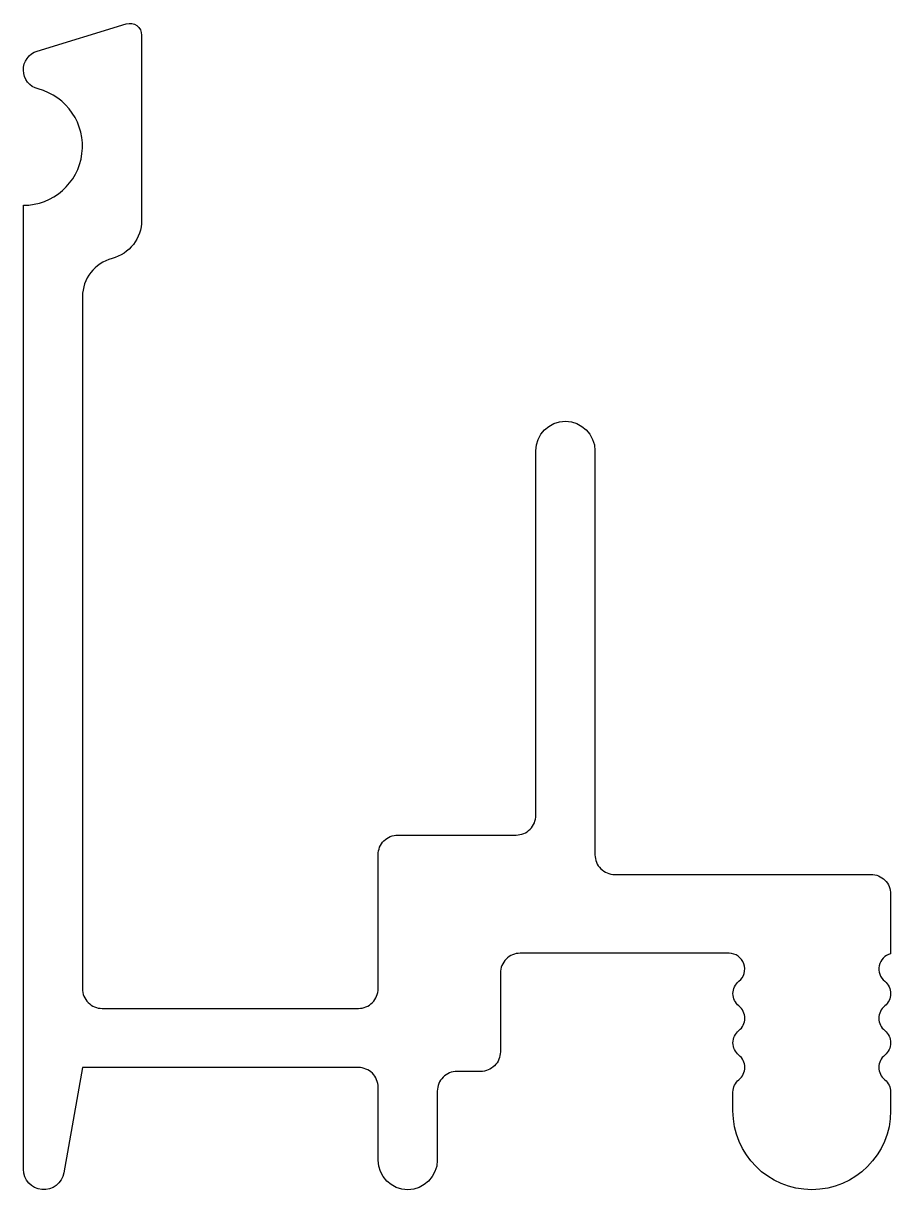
# Model space of a CAD drawing. Extents: x 251.5 to 273.5, y 233.4 to 263.
import ezdxf

# ---------------------------------------------------------------- set-up
doc = ezdxf.new("R2010")
doc.units = 0
doc.layers.add('ANA', color=220, linetype='CONTINUOUS')

msp = doc.modelspace()

# ---------------------------------------------------------------- linework, layer by layer
at = {"layer": 'ANA'}
msp.add_lwpolyline([(273.383, 236.217, -0.227735), (273.533, 235.904), (273.533, 235.427, -1), (269.533, 235.427), (269.533, 235.904, -0.227735), (269.683, 236.217, 0.480384), (269.683, 236.841, -0.480384), (269.683, 237.466, 0.480384), (269.683, 238.09, -0.480384), (269.683, 238.715, 0.708812), (269.433, 239.427), (264.133, 239.427, 0.414214), (263.633, 238.927), (263.633, 236.927, -0.414214), (263.133, 236.427), (262.533, 236.427, 0.414214), (262.033, 235.927), (262.033, 234.177, -1), (260.533, 234.177), (260.533, 236.027, 0.414214), (260.033, 236.527), (253.033, 236.527), (252.562, 233.855, -0.916331), (251.533, 233.945), (251.533, 258.409, 0.881018), (251.908, 261.361, -0.757135), (251.887, 262.323), (254.145, 263.014, -0.504041), (254.533, 262.727), (254.533, 258.027, -0.341999), (253.783, 257.059, 0.341999), (253.033, 256.09), (253.033, 238.527, 0.414214), (253.533, 238.027), (260.033, 238.027, 0.414214), (260.533, 238.527), (260.533, 241.927, -0.414214), (261.033, 242.427), (264.033, 242.427, 0.414214), (264.533, 242.927), (264.533, 252.177, -1), (266.033, 252.177), (266.033, 241.927, 0.414214), (266.533, 241.427), (273.033, 241.427, -0.414214), (273.533, 240.927), (273.533, 239.414, 0.617856), (273.383, 238.715, -0.480384), (273.383, 238.09, 0.480384), (273.383, 237.466, -0.480384), (273.383, 236.841, 0.480384)], format="xyb", close=True, dxfattribs=at)

doc.saveas('drawing.dxf')
